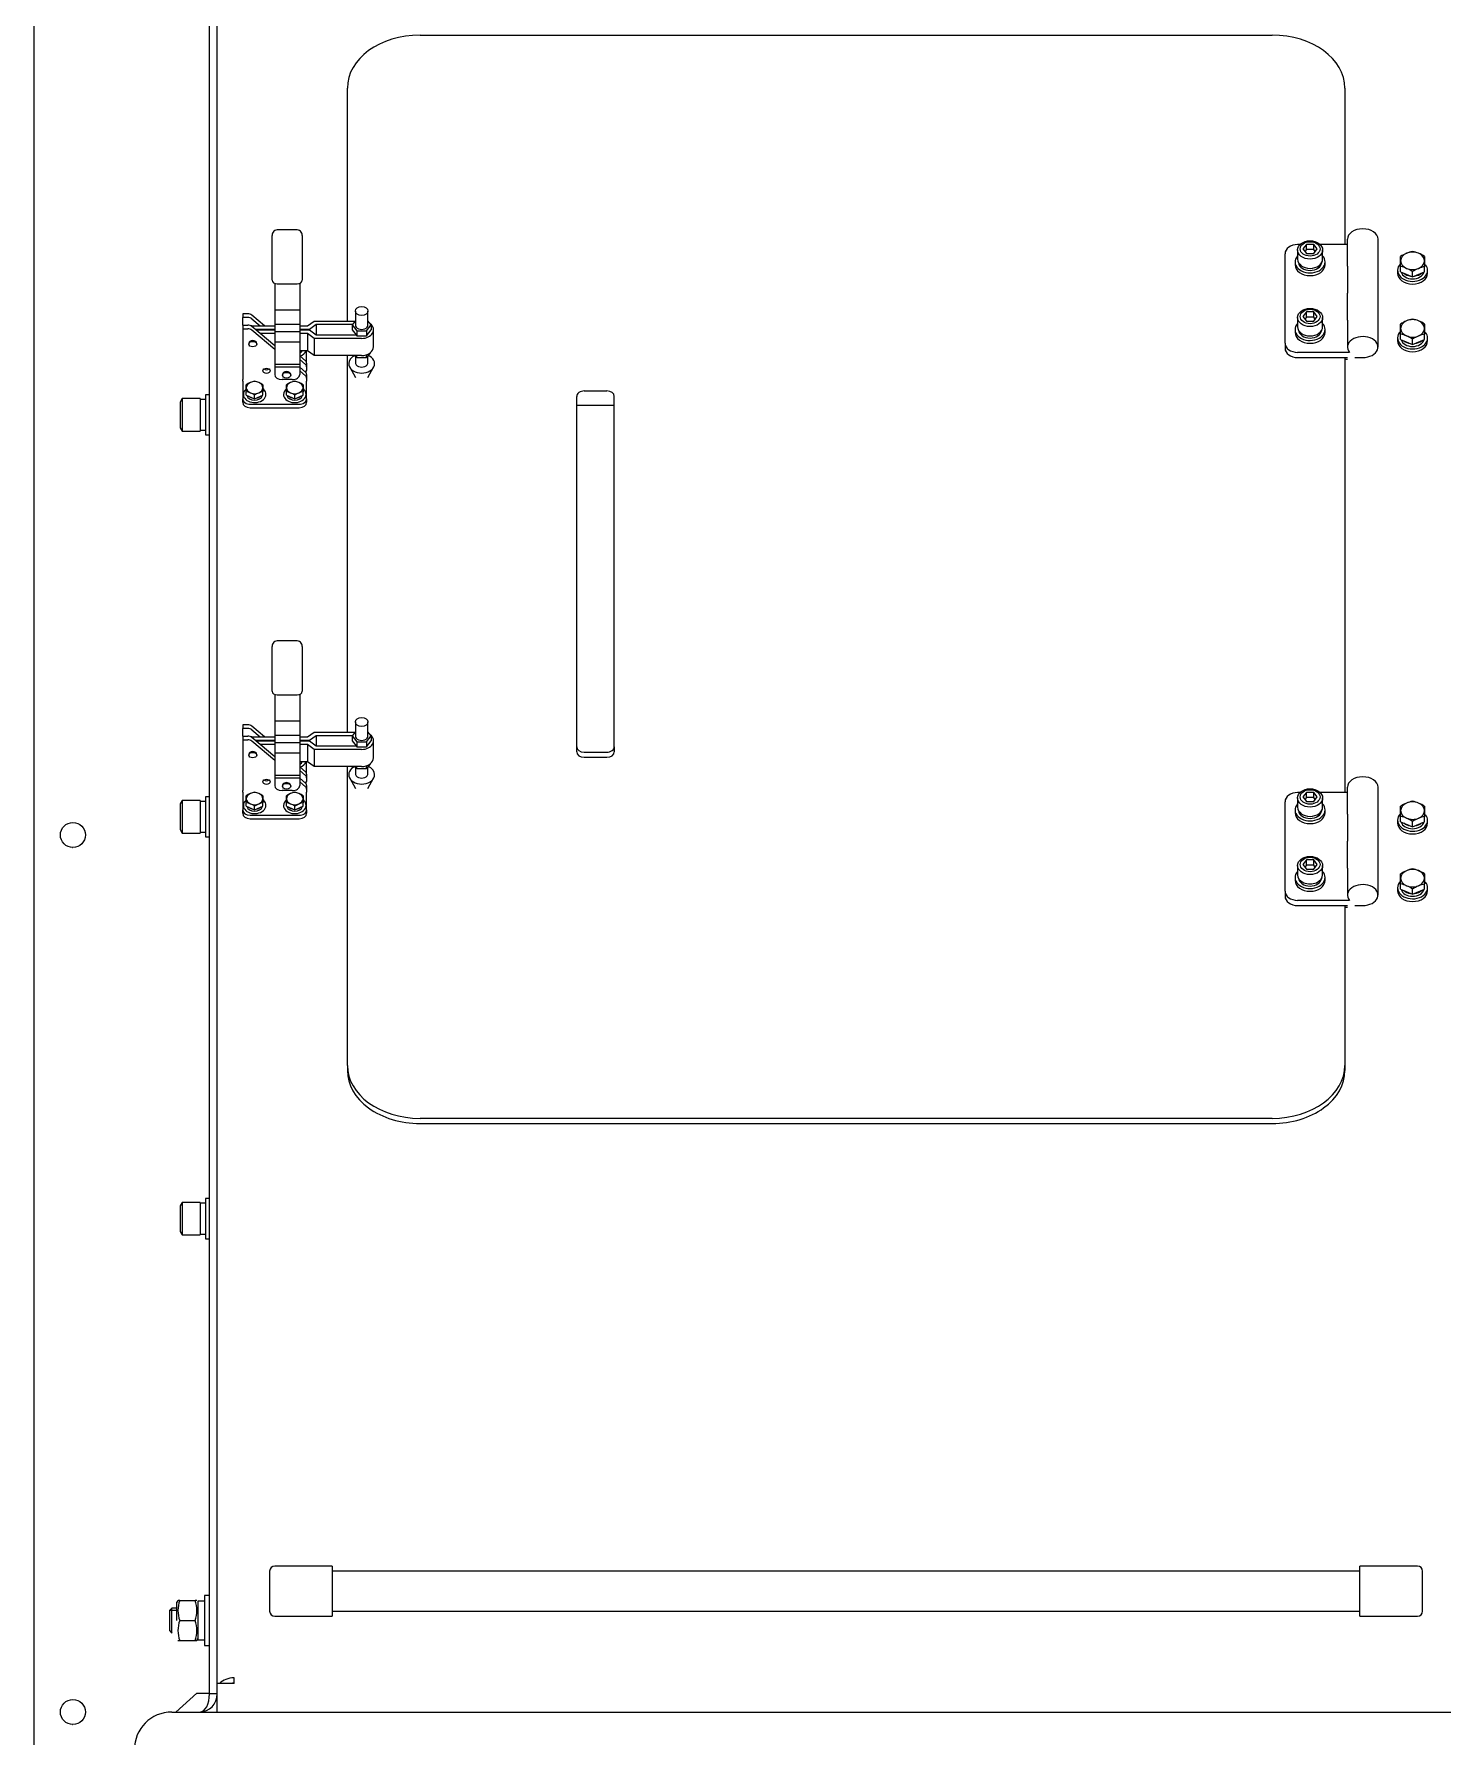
# Model space of a CAD drawing. Extents: x -681219 to -550379, y -242630 to -158199.
# Drawn here: x -584165 to -583603, y -223278 to -222598 of the extents above; entities that cross this region are included whole.
import ezdxf

# ---------------------------------------------------------------- set-up
doc = ezdxf.new("R2010")
doc.units = 0
doc.header["$LTSCALE"] = 1000
doc.linetypes.add('C2', pattern=[17, 14, -1, 1, -1])
for name, color, linetype in [('AAD0401202', 7, 'CONTINUOUS'), ('AAD0601602', 7, 'CONTINUOUS'), ('AAO0601602', 7, 'CONTINUOUS'), ('AAO0802002', 7, 'CONTINUOUS'), ('FAA01002', 7, 'CONTINUOUS'), ('GAB00402', 7, 'CONTINUOUS'), ('GAB00602', 7, 'CONTINUOUS'), ('GAB00802', 7, 'CONTINUOUS'), ('GAB01002', 7, 'CONTINUOUS'), ('GAE00402', 7, 'CONTINUOUS'), ('GAE00602', 7, 'CONTINUOUS'), ('GAE00802', 7, 'CONTINUOUS'), ('GAE01002', 7, 'CONTINUOUS'), ('GZDH011005162', 7, 'CONTINUOUS'), ('GZDH011005172', 7, 'CONTINUOUS'), ('GZDH011034262', 7, 'CONTINUOUS'), ('GZDH011035041', 7, 'CONTINUOUS'), ('S02210004', 7, 'CONTINUOUS'), ('SDZB011047171', 7, 'CONTINUOUS'), ('SDZB011054462', 7, 'CONTINUOUS'), ('SDZB011070102', 7, 'CONTINUOUS'), ('SDZB011070112', 7, 'CONTINUOUS'), ('SDZB011070132', 7, 'CONTINUOUS'), ('SDZB011079322', 7, 'CONTINUOUS'), ('SDZB011079332', 7, 'CONTINUOUS'), ('U16030010', 7, 'CONTINUOUS'), ('中心线', 4, 'C2')]:
    doc.layers.add(name, color=color, linetype=linetype)

# ---------------------------------------------------------------- blocks, each defined once
blk = doc.blocks.new('fushitu')
at = {"layer": 'AAD0401202', "color": 7, "linetype": 'Continuous'}
for p, q in [((-5096.02, 891.98), (-5095.35, 892.26)), ((-5117.33, 877.49), (-5117.33, 878.69)), ((-5117.33, 875.89), (-5117.33, 877.49)), ((-5110.7, 878.69), (-5110.7, 877.49)), ((-5110.7, 877.49), (-5110.7, 875.89)), ((-5101.33, 877.49), (-5101.33, 878.69)), ((-5101.33, 875.89), (-5101.33, 877.49)), ((-5094.7, 878.69), (-5094.7, 877.49)), ((-5094.7, 877.49), (-5094.7, 875.89)), ((-5117.33, 874.45), (-5117.33, 875.89)), ((-5117.33, 874.45), (-5114.02, 873.06)), ((-5114.02, 873.06), (-5114.02, 874.5)), ((-5114.02, 873.06), (-5110.7, 874.45)), ((-5110.7, 874.45), (-5110.7, 875.89)), ((-5101.33, 874.45), (-5101.33, 875.89)), ((-5101.33, 874.45), (-5098.02, 873.06)), ((-5098.02, 873.06), (-5098.02, 874.5)), ((-5098.02, 873.06), (-5094.7, 874.45)), ((-5094.7, 874.45), (-5094.7, 875.89)), ((-5096.02, 727.96), (-5095.35, 728.24)), ((-5117.33, 713.47), (-5117.33, 714.67)), ((-5110.7, 714.67), (-5110.7, 713.47)), ((-5101.33, 713.47), (-5101.33, 714.67)), ((-5094.7, 714.67), (-5094.7, 713.47)), ((-5117.33, 711.88), (-5117.33, 713.47)), ((-5117.33, 710.44), (-5117.33, 711.88)), ((-5117.33, 710.44), (-5114.02, 709.04)), ((-5114.02, 709.04), (-5114.02, 710.48)), ((-5114.02, 709.04), (-5110.7, 710.44)), ((-5110.7, 713.47), (-5110.7, 711.88)), ((-5110.7, 710.44), (-5110.7, 711.88)), ((-5101.33, 711.88), (-5101.33, 713.47)), ((-5101.33, 710.44), (-5101.33, 711.88)), ((-5101.33, 710.44), (-5098.02, 709.04)), ((-5098.02, 709.04), (-5098.02, 710.48)), ((-5098.02, 709.04), (-5094.7, 710.44)), ((-5094.7, 713.47), (-5094.7, 711.88)), ((-5094.7, 710.44), (-5094.7, 711.88))]:
    blk.add_line(p, q, dxfattribs=at)
for centre, radius, start, end in [((-5112.38, 871.55), 8.69, 100.87238, 124.7774), ((-5115.74, 871.36), 8.89, 55.50303, 78.84719), ((-5096.38, 871.55), 8.69, 100.87238, 124.7774), ((-5099.74, 871.36), 8.89, 55.50303, 78.84719), ((-5118.97, 867.36), 8.69, 55.22175, 79.12652), ((-5108.98, 867.17), 8.89, 101.15399, 124.49774), ((-5102.97, 867.36), 8.69, 55.22175, 79.12652), ((-5092.98, 867.17), 8.89, 101.15399, 124.49774), ((-5112.38, 707.53), 8.69, 100.87238, 124.7774), ((-5115.74, 707.34), 8.89, 55.50303, 78.84719), ((-5096.38, 707.53), 8.69, 100.87238, 124.7774), ((-5099.74, 707.34), 8.89, 55.50303, 78.84719), ((-5118.97, 703.34), 8.69, 55.22175, 79.12652), ((-5108.98, 703.15), 8.89, 101.15399, 124.49774), ((-5102.97, 703.34), 8.69, 55.22175, 79.12652), ((-5092.98, 703.15), 8.89, 101.15399, 124.49774)]:
    blk.add_arc(centre, radius, start, end, dxfattribs=at)
for centre, major_axis in [((-5114.02, 877.49), (3.32, 0)), ((-5114.02, 877.49), (-3.32, 0)), ((-5098.02, 877.49), (3.32, 0)), ((-5098.02, 877.49), (-3.32, 0)), ((-5114.02, 713.47), (3.32, 0)), ((-5098.02, 713.47), (3.32, 0)), ((-5114.02, 713.47), (-3.32, 0)), ((-5098.02, 713.47), (-3.32, 0))]:
    blk.add_ellipse(centre, major_axis=major_axis, ratio=0.728969, start_param=0, end_param=3.141593, dxfattribs=at)
at = {"layer": 'AAD0601602', "color": 7, "linetype": 'Continuous'}
for p, q in [((-4656.8, 925.82), (-4656.8, 929.85)), ((-4656.8, 923.71), (-4656.8, 925.82)), ((-4647.23, 929.85), (-4647.23, 925.82)), ((-4647.23, 923.71), (-4647.23, 925.82)), ((-4656.8, 923.71), (-4652.02, 921.7)), ((-4652.02, 921.7), (-4652.02, 923.8)), ((-4652.02, 921.7), (-4647.23, 923.71)), ((-4656.8, 898.85), (-4656.8, 902.87)), ((-4656.8, 896.74), (-4656.8, 898.85)), ((-4647.23, 902.87), (-4647.23, 898.85)), ((-4647.23, 896.74), (-4647.23, 898.85)), ((-4656.8, 896.74), (-4652.02, 894.73)), ((-4652.02, 894.73), (-4652.02, 896.83)), ((-4652.02, 894.73), (-4647.23, 896.74)), ((-4656.8, 706.4), (-4656.8, 710.43)), ((-4647.23, 710.43), (-4647.23, 706.4)), ((-4656.8, 704.29), (-4656.8, 706.4)), ((-4656.8, 704.29), (-4652.02, 702.28)), ((-4652.02, 702.28), (-4652.02, 704.38)), ((-4652.02, 702.28), (-4647.23, 704.29)), ((-4647.23, 704.29), (-4647.23, 706.4)), ((-4656.8, 679.43), (-4656.8, 683.45)), ((-4647.23, 683.45), (-4647.23, 679.43)), ((-4656.8, 677.32), (-4656.8, 679.43)), ((-4656.8, 677.32), (-4652.02, 675.31)), ((-4652.02, 675.31), (-4652.02, 677.41)), ((-4652.02, 675.31), (-4647.23, 677.32)), ((-4647.23, 677.32), (-4647.23, 679.43))]:
    blk.add_line(p, q, dxfattribs=at)
for centre, radius, start, end in [((-4649.67, 919.59), 12.49, 100.83109, 124.81704), ((-4654.18, 920.25), 11.81, 67.30674, 79.44281), ((-4655.71, 917.09), 15.32, 56.39162, 66.58917), ((-4658.96, 914.21), 11.81, 67.30674, 79.44281), ((-4660.49, 911.05), 15.32, 56.39162, 66.58917), ((-4644.74, 913.21), 12.85, 101.17207, 124.47411), ((-4649.67, 892.62), 12.49, 100.83109, 124.81704), ((-4654.18, 893.28), 11.81, 67.30674, 79.44281), ((-4655.71, 890.12), 15.32, 56.39162, 66.58917), ((-4658.96, 887.24), 11.81, 67.30674, 79.44281), ((-4660.49, 884.08), 15.32, 56.39162, 66.58917), ((-4644.74, 886.24), 12.85, 101.17207, 124.47411), ((-4649.67, 700.17), 12.49, 100.83109, 124.81704), ((-4654.18, 700.83), 11.81, 67.30674, 79.44281), ((-4655.71, 697.67), 15.32, 56.39162, 66.58917), ((-4658.96, 694.79), 11.81, 67.30674, 79.44281), ((-4660.49, 691.63), 15.32, 56.39162, 66.58917), ((-4644.74, 693.79), 12.85, 101.17207, 124.47411), ((-4649.67, 673.2), 12.49, 100.83109, 124.81704), ((-4654.18, 673.86), 11.81, 67.30674, 79.44281), ((-4655.71, 670.7), 15.32, 56.39162, 66.58917), ((-4658.96, 667.82), 11.81, 67.30674, 79.44281), ((-4660.49, 664.66), 15.32, 56.39162, 66.58917), ((-4644.74, 666.82), 12.85, 101.17207, 124.47411)]:
    blk.add_arc(centre, radius, start, end, dxfattribs=at)
for centre, major_axis, start_param, end_param in [((-4652.02, 928.12), (4.78, 0), 1.047185, 4.188778), ((-4652.02, 928.12), (-4.78, 0), 1.047185, 4.188778), ((-4652.02, 925.39), (4.45, 0), 4.00868, 4.368875), ((-4652.02, 925.39), (4.45, 0), 5.055986, 5.415939), ((-4652.02, 901.15), (4.78, 0), 1.047185, 4.188778), ((-4652.02, 901.15), (-4.78, 0), 1.047185, 4.188778), ((-4652.02, 898.41), (4.45, 0), 4.015024, 4.377515), ((-4652.02, 898.41), (4.45, 0), 5.055986, 5.415939), ((-4652.02, 708.7), (4.78, 0), 1.047185, 4.188778), ((-4652.02, 708.7), (-4.78, 0), 1.047185, 4.188778), ((-4652.02, 705.97), (4.45, 0), 4.00868, 4.368875), ((-4652.02, 705.97), (4.45, 0), 5.055986, 5.415939), ((-4652.02, 681.73), (4.78, 0), 1.047185, 4.188778), ((-4652.02, 681.73), (-4.78, 0), 1.047185, 4.188778), ((-4652.02, 678.99), (4.45, 0), 4.00868, 4.368875), ((-4652.02, 678.99), (4.45, 0), 5.055986, 5.415939)]:
    blk.add_ellipse(centre, major_axis=major_axis, ratio=0.728969, start_param=start_param, end_param=end_param, dxfattribs=at)
at = {"layer": 'AAO0601602', "color": 7, "linetype": 'Continuous'}
for p, q in [((-4697.92, 932.46), (-4697.92, 928.76)), ((-4694.36, 934.69), (-4695.8, 932.87)), ((-4695.8, 932.87), (-4694.36, 931.05)), ((-4694.36, 932.64), (-4694.99, 931.84)), ((-4694.36, 932.64), (-4694.36, 934.69)), ((-4691.47, 934.69), (-4694.36, 934.69)), ((-4691.47, 932.64), (-4694.36, 932.64)), ((-4694.36, 931.05), (-4691.47, 931.05)), ((-4691.47, 932.64), (-4691.47, 934.69)), ((-4690.03, 932.87), (-4691.47, 934.69)), ((-4691.47, 931.05), (-4690.03, 932.87)), ((-4690.84, 931.84), (-4691.47, 932.64)), ((-4687.92, 928.76), (-4687.92, 932.46)), ((-4697.92, 905.49), (-4697.92, 901.79)), ((-4694.36, 907.72), (-4695.8, 905.9)), ((-4695.8, 905.9), (-4694.36, 904.08)), ((-4694.36, 905.67), (-4694.99, 904.87)), ((-4694.36, 905.67), (-4694.36, 907.72)), ((-4691.47, 907.72), (-4694.36, 907.72)), ((-4691.47, 905.67), (-4694.36, 905.67)), ((-4694.36, 904.08), (-4691.47, 904.08)), ((-4691.47, 905.67), (-4691.47, 907.72)), ((-4690.03, 905.9), (-4691.47, 907.72)), ((-4691.47, 904.08), (-4690.03, 905.9)), ((-4690.84, 904.87), (-4691.47, 905.67)), ((-4687.92, 901.79), (-4687.92, 905.49)), ((-4697.92, 713.77), (-4697.92, 710.07)), ((-4694.36, 716), (-4695.8, 714.18)), ((-4695.8, 714.18), (-4694.36, 712.36)), ((-4694.36, 713.95), (-4694.99, 713.15)), ((-4694.36, 713.95), (-4694.36, 716)), ((-4691.47, 716), (-4694.36, 716)), ((-4691.47, 713.95), (-4694.36, 713.95)), ((-4691.47, 713.95), (-4691.47, 716)), ((-4690.03, 714.18), (-4691.47, 716)), ((-4691.47, 712.36), (-4690.03, 714.18)), ((-4690.84, 713.15), (-4691.47, 713.95)), ((-4687.92, 710.07), (-4687.92, 713.77)), ((-4694.36, 712.36), (-4691.47, 712.36)), ((-4697.92, 686.8), (-4697.92, 683.1)), ((-4694.36, 689.03), (-4695.8, 687.21)), ((-4695.8, 687.21), (-4694.36, 685.39)), ((-4694.36, 686.98), (-4694.99, 686.18)), ((-4694.36, 686.98), (-4694.36, 689.03)), ((-4691.47, 689.03), (-4694.36, 689.03)), ((-4691.47, 686.98), (-4694.36, 686.98)), ((-4691.47, 686.98), (-4691.47, 689.03)), ((-4690.03, 687.21), (-4691.47, 689.03)), ((-4691.47, 685.39), (-4690.03, 687.21)), ((-4690.84, 686.18), (-4691.47, 686.98)), ((-4687.92, 683.1), (-4687.92, 686.8)), ((-4694.36, 685.39), (-4691.47, 685.39))]:
    blk.add_line(p, q, dxfattribs=at)
for centre, major_axis in [((-4692.92, 932.46), (5, 0)), ((-4692.92, 932.87), (3.96, 0)), ((-4692.92, 905.49), (5, 0)), ((-4692.92, 905.9), (3.96, 0)), ((-4692.92, 713.77), (5, 0)), ((-4692.92, 714.18), (-3.96, 0)), ((-4692.92, 686.8), (-5, 0)), ((-4692.92, 687.21), (3.96, 0))]:
    blk.add_ellipse(centre, major_axis=major_axis, ratio=0.728969, dxfattribs=at)
for centre, major_axis, start_param, end_param in [((-4692.92, 928.76), (5, 0), 3.141593, 6.283185), ((-4692.92, 901.79), (5, 0), 3.141593, 6.283185), ((-4692.92, 710.07), (5, 0), 3.141593, 6.283185), ((-4692.92, 683.1), (-5, 0), 0, 3.141593)]:
    blk.add_ellipse(centre, major_axis=major_axis, ratio=0.728969, start_param=start_param, end_param=end_param, dxfattribs=at)
at = {"layer": 'AAO0802002', "color": 7, "linetype": 'Continuous'}
for p, q in [((-5142.92, 873.15), (-5143.72, 871.76)), ((-5143.72, 871.76), (-5143.72, 861.53)), ((-5142.92, 873.15), (-5142.92, 860.15)), ((-5135.72, 873.15), (-5142.92, 873.15)), ((-5135.72, 873.15), (-5135.72, 860.15)), ((-5143.72, 861.53), (-5142.92, 860.15)), ((-5142.92, 860.15), (-5135.72, 860.15)), ((-5142.92, 712.76), (-5143.72, 711.38)), ((-5143.72, 711.38), (-5143.72, 701.15)), ((-5142.92, 712.76), (-5142.92, 699.76)), ((-5135.72, 712.76), (-5142.92, 712.76)), ((-5135.72, 712.76), (-5135.72, 699.76)), ((-5143.72, 701.15), (-5142.92, 699.76)), ((-5142.92, 699.76), (-5135.72, 699.76)), ((-5142.92, 552.38), (-5143.72, 551)), ((-5143.72, 551), (-5143.72, 540.77)), ((-5142.92, 552.38), (-5142.92, 539.38)), ((-5135.72, 552.38), (-5142.92, 552.38)), ((-5135.72, 552.38), (-5135.72, 539.38)), ((-5143.72, 540.77), (-5142.92, 539.38)), ((-5142.92, 539.38), (-5135.72, 539.38))]:
    blk.add_line(p, q, dxfattribs=at)
at = {"layer": 'FAA01002', "color": 7, "linetype": 'Continuous'}
for p, q in [((-5144.61, 393.5), (-5145.02, 392.8)), ((-5145.02, 385.5), (-5145.02, 392.8)), ((-5143.9, 393.5), (-5144.55, 393.5)), ((-5143.9, 393.5), (-5137.73, 393.5)), ((-5137.02, 393.5), (-5137.73, 393.5)), ((-5143.9, 385.5), (-5137.73, 385.5)), ((-5144.61, 377.5), (-5143.9, 377.5)), ((-5143.9, 377.5), (-5137.73, 377.5)), ((-5137.73, 377.5), (-5137.08, 377.5)), ((-5137.02, 377.5), (-5136.62, 378.2))]:
    blk.add_line(p, q, dxfattribs=at)
for centre, start, end in [((-5132.96, 389.5), 159.91535, 200.08549), ((-5148.67, 389.5), 339.91448, 20.08468), ((-5132.96, 381.5), 159.91448, 200.08468), ((-5148.67, 381.5), 339.91535, 20.08549)]:
    blk.add_arc(centre, 11.65, start, end, dxfattribs=at)
at = {"layer": 'GAB00402', "color": 7, "linetype": 'Continuous'}
for p, q in [((-5118.52, 874.82), (-5118.52, 874.27)), ((-5109.52, 874.27), (-5109.52, 874.82)), ((-5102.52, 874.82), (-5102.52, 874.27)), ((-5093.52, 874.27), (-5093.52, 874.82)), ((-5118.52, 710.8), (-5118.52, 710.26)), ((-5109.52, 710.26), (-5109.52, 710.8)), ((-5102.52, 710.8), (-5102.52, 710.26)), ((-5093.52, 710.26), (-5093.52, 710.8))]:
    blk.add_line(p, q, dxfattribs=at)
for centre, start_param, end_param in [((-5098.02, 892.9), 2.069841, 2.943954), ((-5114.02, 874.82), 5.468623, 6.283185), ((-5114.02, 874.82), 0, 3.937939), ((-5098.02, 874.82), 0, 3.950629), ((-5098.02, 874.82), 5.47964, 6.283185), ((-5098.02, 728.88), 2.069841, 2.943954), ((-5114.02, 710.8), 5.468623, 6.283185), ((-5114.02, 710.8), 0, 3.937939), ((-5098.02, 710.8), 0, 3.950629), ((-5098.02, 710.8), 5.47964, 6.283185)]:
    blk.add_ellipse(centre, major_axis=(-4.5, 0), ratio=0.728969, start_param=start_param, end_param=end_param, dxfattribs=at)
at = {"layer": 'GAB00602', "color": 7, "linetype": 'Continuous'}
for p, q in [((-4698.92, 927.67), (-4698.92, 926.57)), ((-4686.92, 926.57), (-4686.92, 927.67)), ((-4658.02, 924.29), (-4658.02, 923.2)), ((-4646.02, 923.2), (-4646.02, 924.29)), ((-4698.92, 900.7), (-4698.92, 899.6)), ((-4686.92, 899.6), (-4686.92, 900.7)), ((-4658.02, 897.32), (-4658.02, 896.22)), ((-4646.02, 896.22), (-4646.02, 897.32)), ((-4698.92, 708.98), (-4698.92, 707.88)), ((-4686.92, 707.88), (-4686.92, 708.98)), ((-4658.02, 704.87), (-4658.02, 703.78)), ((-4646.02, 703.78), (-4646.02, 704.87)), ((-4698.92, 682.01), (-4698.92, 680.91)), ((-4686.92, 680.91), (-4686.92, 682.01)), ((-4658.02, 677.9), (-4658.02, 676.8)), ((-4646.02, 676.8), (-4646.02, 677.9))]:
    blk.add_line(p, q, dxfattribs=at)
for centre, start_param, end_param in [((-4692.92, 927.67), 2.555907, 6.283185), ((-4692.92, 926.57), 3.141593, 6.283185), ((-4692.92, 927.67), 0, 0.585686), ((-4652.02, 924.29), 2.500801, 6.283185), ((-4652.02, 924.29), 6.283185, 6.811657), ((-4652.02, 923.2), 3.141593, 6.283185), ((-4692.92, 900.7), 2.555907, 6.283185), ((-4692.92, 899.6), 3.141593, 6.283185), ((-4692.92, 900.7), 0, 0.585686), ((-4652.02, 897.32), 2.500801, 6.283185), ((-4652.02, 897.32), 6.283185, 6.811657), ((-4652.02, 896.22), 3.141593, 6.283185), ((-4692.92, 708.98), 2.555907, 6.283185), ((-4692.92, 707.88), 3.141593, 6.283185), ((-4692.92, 708.98), 0, 0.585686), ((-4652.02, 704.87), 2.500801, 6.283185), ((-4652.02, 704.87), 6.283185, 6.811657), ((-4652.02, 703.78), 3.141593, 6.283185), ((-4692.92, 682.01), 2.555907, 6.283185), ((-4692.92, 680.91), 3.141593, 6.283185), ((-4692.92, 682.01), 0, 0.585686), ((-4652.02, 677.9), 2.500801, 6.283185), ((-4652.02, 677.9), 0, 0.528472), ((-4652.02, 676.8), 3.141593, 6.283185)]:
    blk.add_ellipse(centre, major_axis=(6, 0), ratio=0.728969, start_param=start_param, end_param=end_param, dxfattribs=at)
at = {"layer": 'GAB00802', "color": 7, "linetype": 'Continuous'}
for p, q in [((-5133.62, 874.65), (-5133.62, 858.65)), ((-5132.02, 874.65), (-5133.62, 874.65)), ((-5133.62, 858.65), (-5132.02, 858.65)), ((-5133.62, 714.26), (-5133.62, 698.26)), ((-5132.02, 714.26), (-5133.62, 714.26)), ((-5133.62, 698.26), (-5132.02, 698.26)), ((-5133.62, 553.88), (-5133.62, 537.88)), ((-5132.02, 553.88), (-5133.62, 553.88)), ((-5133.62, 537.88), (-5132.02, 537.88))]:
    blk.add_line(p, q, dxfattribs=at)
at = {"layer": 'GAB01002', "color": 7, "linetype": 'Continuous'}
for p, q in [((-5134.02, 395.5), (-5134.02, 375.5)), ((-5132.02, 395.5), (-5134.02, 395.5)), ((-5134.02, 375.5), (-5132.02, 375.5))]:
    blk.add_line(p, q, dxfattribs=at)
at = {"layer": 'GAE00402', "color": 7, "linetype": 'Continuous'}
for centre, major_axis, start_param, end_param in [((-5098.02, 892.9), (-3.15, 0), 2.258702, 2.858385), ((-5098.02, 893.65), (3.15, 0), -7.166076, -7.01185), ((-5114.02, 874.82), (-3.15, 0), 0.204832, 2.93676), ((-5114.02, 875.58), (3.15, 0), 3.870257, 4.507298), ((-5114.02, 875.58), (3.15, 0), -1.365705, -0.728665), ((-5098.02, 874.82), (-3.15, 0), 0.204832, 2.93676), ((-5098.02, 875.58), (3.15, 0), 3.870257, 4.507298), ((-5098.02, 875.58), (3.15, 0), -1.365705, -0.728665), ((-5098.02, 729.64), (3.15, 0), -7.166076, -7.01185), ((-5098.02, 728.88), (-3.15, 0), 2.271375, 2.857271), ((-5114.02, 710.8), (-3.15, 0), 0.204832, 2.93676), ((-5114.02, 711.56), (3.15, 0), 3.870257, 4.507298), ((-5114.02, 711.56), (3.15, 0), -1.365705, -0.728665), ((-5098.02, 710.8), (-3.15, 0), 0.204832, 2.93676), ((-5098.02, 711.56), (3.15, 0), 3.870257, 4.507298), ((-5098.02, 711.56), (3.15, 0), -1.365705, -0.728665)]:
    blk.add_ellipse(centre, major_axis=major_axis, ratio=0.728969, start_param=start_param, end_param=end_param, dxfattribs=at)
at = {"layer": 'GAE00602', "color": 7, "linetype": 'Continuous'}
for centre, start_param, end_param in [((-4692.92, 927.67), 0.080239, 3.061354), ((-4652.02, 924.29), 0.199452, 2.942083), ((-4652.02, 925.39), 0.703476, 1.390894), ((-4652.02, 925.39), 1.750722, 2.438018), ((-4692.92, 900.7), 0.080239, 3.061354), ((-4652.02, 897.32), 0.199452, 2.942083), ((-4652.02, 898.41), 0.703476, 1.390894), ((-4652.02, 898.41), 1.750722, 2.438018), ((-4692.92, 708.98), 0.080239, 3.061354), ((-4652.02, 704.87), 0.199452, 2.942083), ((-4652.02, 705.97), 0.703476, 1.390894), ((-4652.02, 705.97), 1.750722, 2.438018), ((-4692.92, 682.01), 0.080239, 3.061354), ((-4652.02, 677.9), 0.199452, 2.942083), ((-4652.02, 678.99), 0.703476, 1.390894), ((-4652.02, 678.99), 1.750722, 2.438018)]:
    blk.add_ellipse(centre, major_axis=(-4.65, 0), ratio=0.728969, start_param=start_param, end_param=end_param, dxfattribs=at)
at = {"layer": 'GAE00802', "color": 7, "linetype": 'Continuous'}
for p, q in [((-5133.62, 872.8), (-5135.72, 872.8)), ((-5135.72, 860.5), (-5133.62, 860.5)), ((-5133.62, 712.41), (-5135.72, 712.41)), ((-5135.72, 700.11), (-5133.62, 700.11)), ((-5133.62, 552.03), (-5135.72, 552.03)), ((-5135.72, 539.73), (-5133.62, 539.73))]:
    blk.add_line(p, q, dxfattribs=at)
at = {"layer": 'GAE01002', "color": 7, "linetype": 'Continuous'}
for p, q in [((-5136.62, 393.2), (-5136.62, 377.8)), ((-5134.02, 393.2), (-5136.62, 393.2)), ((-5136.62, 377.8), (-5134.02, 377.8))]:
    blk.add_line(p, q, dxfattribs=at)
at = {"layer": 'GZDH011005162', "color": 7, "linetype": 'Continuous'}
for p, q in [((-5147.02, 390.5), (-5148.02, 389.5)), ((-5148.02, 389.5), (-5148.02, 381.5)), ((-5147.94, 389.58), (-5145.02, 389.58)), ((-5147.02, 380.5), (-5147.02, 390.5)), ((-5145.02, 390.5), (-5147.02, 390.5)), ((-5148.02, 381.5), (-5147.02, 380.5))]:
    blk.add_line(p, q, dxfattribs=at)
at = {"layer": 'GZDH011005172', "color": 7, "linetype": 'Continuous'}
for p, q in [((-5145.39, 349), (-5137.02, 356.5)), ((-5137.02, 356.5), (-5132.02, 356.5))]:
    blk.add_line(p, q, dxfattribs=at)
at = {"layer": 'GZDH011034262', "color": 7, "linetype": 'Continuous'}
blk.add_line((-5147.02, 349), (-4609.02, 349), dxfattribs=at)
blk.add_arc((-5147.02, 334), 15, 90, 180, dxfattribs=at)
at = {"layer": 'GZDH011035041', "color": 7, "linetype": 'Continuous'}
for centre, start, end in [((-5186.5, 700), 268.31858, 269.92471), ((-5186.5, 350), 268.31904, 269.92425)]:
    blk.add_arc(centre, 6, start, end, dxfattribs=at)
at = {"layer": 'S02210004', "color": 7, "linetype": 'Continuous'}
for p, q in [((-5108.02, 405.25), (-5108.02, 389.25)), ((-5083.02, 407.25), (-5106.02, 407.25)), ((-5083.02, 407.25), (-5083.02, 387.25)), ((-4673.02, 387.25), (-4673.02, 407.25)), ((-4650.02, 407.25), (-4673.02, 407.25)), ((-4648.02, 389.25), (-4648.02, 405.25)), ((-5106.02, 387.25), (-5083.02, 387.25)), ((-4673.02, 387.25), (-4650.02, 387.25))]:
    blk.add_line(p, q, dxfattribs=at)
for centre, start, end in [((-5106.02, 405.25), 90, 180), ((-4650.02, 405.25), 0, 90), ((-5106.02, 389.25), 180, 270), ((-4650.02, 389.25), 270, 0)]:
    blk.add_arc(centre, 2, start, end, dxfattribs=at)
at = {"layer": 'SDZB011047171', "color": 7, "linetype": 'Continuous'}
for p, q in [((-4696.97, 934.59), (-4697.92, 934.59)), ((-4678.02, 934.59), (-4688.86, 934.59)), ((-4678.02, 925.96), (-4678.02, 936.71)), ((-4665.82, 893.71), (-4665.82, 936.71)), ((-4702.92, 895.23), (-4702.92, 930.95)), ((-4678.02, 925.96), (-4678.02, 915.21)), ((-4678.02, 904.46), (-4678.02, 915.21)), ((-4678.02, 904.46), (-4678.02, 893.71)), ((-4702.92, 895.23), (-4702.92, 893.17)), ((-4677.17, 891.58), (-4697.92, 891.58)), ((-4697.92, 889.53), (-4678.02, 889.53)), ((-4675.02, 889.53), (-4671.92, 889.53)), ((-4696.97, 715.9), (-4697.92, 715.9)), ((-4678.02, 715.9), (-4688.86, 715.9)), ((-4678.02, 707.27), (-4678.02, 718.02)), ((-4665.82, 675.01), (-4665.82, 718.02)), ((-4702.92, 676.54), (-4702.92, 712.26)), ((-4678.02, 707.27), (-4678.02, 696.52)), ((-4678.02, 685.77), (-4678.02, 696.52)), ((-4678.02, 685.77), (-4678.02, 675.01)), ((-4702.92, 676.54), (-4702.92, 674.48)), ((-4677.17, 672.89), (-4697.92, 672.89)), ((-4697.92, 670.84), (-4678.02, 670.84)), ((-4675.02, 670.84), (-4671.92, 670.84))]:
    blk.add_line(p, q, dxfattribs=at)
for centre, major_axis, ratio, start_param, end_param in [((-4671.92, 936.71), (-6.1, 0), 0.684547, 3.141593, 6.283185), ((-4697.92, 930.95), (-5, 0), 0.728969, 4.712389, 6.283185), ((-4671.92, 893.71), (6.1, 0), 0.684547, -1.570796, 3.674682), ((-4697.92, 895.23), (5, 0), 0.728969, 3.141593, 4.712389), ((-4697.92, 893.17), (5, 0), 0.728969, 3.141593, 4.712389), ((-4671.92, 718.02), (-6.1, 0), 0.684547, 3.141593, 6.283185), ((-4697.92, 712.26), (-5, 0), 0.728969, 4.712389, 6.283185), ((-4671.92, 675.01), (6.1, 0), 0.684547, -1.570796, 3.674682), ((-4697.92, 676.54), (5, 0), 0.728969, 3.141593, 4.712389), ((-4697.92, 674.48), (5, 0), 0.728969, 3.141593, 4.712389)]:
    blk.add_ellipse(centre, major_axis=major_axis, ratio=ratio, start_param=start_param, end_param=end_param, dxfattribs=at)
at = {"layer": 'SDZB011054462', "color": 7, "linetype": 'Continuous'}
for p, q in [((-4673.02, 405.25), (-5083.02, 405.25)), ((-5083.02, 389.25), (-4673.02, 389.25))]:
    blk.add_line(p, q, dxfattribs=at)
at = {"layer": 'SDZB011070102', "color": 7, "linetype": 'Continuous'}
for p, q in [((-5048.02, 1018.19), (-4708.02, 1018.19)), ((-5077.02, 904.1), (-5077.02, 997.05)), ((-4679.02, 997.05), (-4679.02, 934.59)), ((-5077.02, 740.08), (-5077.02, 890.32)), ((-4679.02, 889.53), (-4679.02, 715.9)), ((-5077.02, 607.05), (-5077.02, 726.31)), ((-4679.02, 670.84), (-4679.02, 607.05)), ((-5077.02, 607.05), (-5077.02, 605)), ((-4679.02, 607.05), (-4679.02, 605)), ((-4708.02, 585.91), (-5048.02, 585.91)), ((-5048.02, 583.86), (-4708.02, 583.86))]:
    blk.add_line(p, q, dxfattribs=at)
for centre, major_axis, start_param, end_param in [((-5048.02, 997.05), (-29, 0), 4.712389, 6.283185), ((-4708.02, 997.05), (-29, 0), 3.141593, 4.712389), ((-5048.02, 607.05), (29, 0), 3.141593, 4.712389), ((-5048.02, 605), (-29, 0), 6.283185, 7.853982), ((-4708.02, 607.05), (29, 0), 4.712389, 6.283185), ((-4708.02, 605), (-29, 0), 1.570796, 3.141593)]:
    blk.add_ellipse(centre, major_axis=major_axis, ratio=0.728969, start_param=start_param, end_param=end_param, dxfattribs=at)
at = {"layer": 'SDZB011070112', "color": 7, "linetype": 'Continuous'}
for p, q in [((-4679.02, 888.91), (-4678.02, 888.91)), ((-4679.02, 670.22), (-4678.02, 670.22))]:
    blk.add_line(p, q, dxfattribs=at)
at = {"layer": 'SDZB011070132', "color": 7, "linetype": 'Continuous'}
for p, q in [((-5122.22, 360.43), (-5129.02, 360.43)), ((-5122.22, 360.43), (-5122.22, 362.62)), ((-5129.02, 351.24), (-5129.02, 355.34)), ((-5129.02, 349), (-5129.02, 351.24))]:
    blk.add_line(p, q, dxfattribs=at)
for major_axis, end_param in [((-6.8, 0), 5.724355), ((-3.8, 0), 5.033867)]:
    blk.add_ellipse((-5122.22, 357.96), major_axis=major_axis, ratio=0.684547, start_param=4.712389, end_param=end_param, dxfattribs=at)
at = {"layer": 'SDZB011079322', "color": 7, "linetype": 'Continuous'}
for p, q in [((-5202.02, 329), (-5202.02, 1284)), ((-5132.02, 356.24), (-5132.02, 1280.07)), ((-5129.02, 356.24), (-5129.02, 1280.07)), ((-5129.02, 356.24), (-5132.02, 356.24)), ((-5129.02, 355.34), (-5129.02, 356.24))]:
    blk.add_line(p, q, dxfattribs=at)
for centre in [(-5186.52, 699), (-5186.52, 349)]:
    blk.add_circle(centre, 5, dxfattribs=at)
for ratio in [0.938947, 0.524706]:
    blk.add_ellipse((-5135.82, 356.24), major_axis=(0, -7.24), ratio=ratio, start_param=0, end_param=1.570796, dxfattribs=at)
at = {"layer": 'SDZB011079332', "color": 7, "linetype": 'Continuous'}
for p, q in [((-4985.52, 870.42), (-4985.52, 873.99)), ((-4985.52, 868.28), (-4985.52, 870.42)), ((-4970.52, 870.42), (-4985.52, 870.42)), ((-4982.52, 876.18), (-4973.52, 876.18)), ((-4970.52, 870.42), (-4970.52, 873.99)), ((-4970.52, 868.28), (-4970.52, 870.42)), ((-4985.52, 808.39), (-4985.52, 868.28)), ((-4970.52, 808.39), (-4970.52, 868.28)), ((-4985.52, 801.77), (-4985.52, 808.39)), ((-4970.52, 801.77), (-4970.52, 808.39)), ((-4985.52, 752.36), (-4985.52, 801.77)), ((-4970.52, 752.36), (-4970.52, 801.77)), ((-4985.52, 748.66), (-4985.52, 752.36)), ((-4985.52, 734.22), (-4985.52, 748.66)), ((-4970.52, 748.66), (-4970.52, 752.36)), ((-4970.52, 734.22), (-4970.52, 748.66)), ((-4985.52, 732.17), (-4985.52, 734.22)), ((-4970.52, 734.22), (-4970.52, 732.17)), ((-4982.52, 732.04), (-4973.52, 732.04)), ((-4982.52, 729.98), (-4973.52, 729.98))]:
    blk.add_line(p, q, dxfattribs=at)
for centre, major_axis, start_param, end_param in [((-4982.52, 873.99), (3, 0), 1.570796, 3.141593), ((-4973.52, 873.99), (3, 0), 0, 1.570796), ((-4982.52, 734.22), (-3, 0), 0, 1.570796), ((-4973.52, 734.22), (-3, 0), 1.570796, 3.141593), ((-4982.52, 732.17), (3, 0), 3.141593, 4.712389), ((-4973.52, 732.17), (3, 0), 4.712389, 6.283185)]:
    blk.add_ellipse(centre, major_axis=major_axis, ratio=0.728969, start_param=start_param, end_param=end_param, dxfattribs=at)
at = {"layer": 'U16030010', "color": 7, "linetype": 'Continuous'}
for p, q in [((-5107.02, 936.8), (-5107.02, 938.26)), ((-5097.29, 940.53), (-5104.74, 940.53)), ((-5095.02, 938.26), (-5095.02, 936.8)), ((-5107.02, 920.37), (-5107.02, 936.8)), ((-5095.02, 936.8), (-5095.02, 920.37)), ((-5106.02, 919.11), (-5106.02, 908.42)), ((-5105.02, 918.91), (-5097.02, 918.91)), ((-5096.02, 919.11), (-5096.02, 908.42)), ((-5118.77, 906.98), (-5118.77, 905.52)), ((-5116.72, 906.98), (-5118.77, 906.98)), ((-5116.72, 905.52), (-5118.77, 905.52)), ((-5118.77, 902.46), (-5118.77, 905.52)), ((-5110.12, 902.16), (-5115.16, 906.46)), ((-5115.16, 905.01), (-5111.83, 902.16)), ((-5106.02, 908.42), (-5106.02, 902.69)), ((-5096.02, 908.42), (-5106.02, 908.42)), ((-5096.02, 908.42), (-5096.02, 902.69)), ((-5092.97, 902.16), (-5090.32, 904.1)), ((-5090.32, 904.1), (-5073.9, 904.1)), ((-5073.82, 904.2), (-5075.12, 902.55)), ((-5073.82, 908.09), (-5073.82, 902.55)), ((-5068.82, 902.55), (-5068.82, 908.09)), ((-5067.51, 902.55), (-5068.82, 904.2)), ((-5118.77, 902.46), (-5118.77, 901)), ((-5118.77, 902.46), (-5116.72, 902.46)), ((-5118.77, 901), (-5118.77, 880.8)), ((-5118.77, 901), (-5116.72, 901)), ((-5111.83, 899.1), (-5115.16, 901.94)), ((-5106.02, 892.69), (-5115.16, 900.49)), ((-5115.11, 902.16), (-5111.83, 902.16)), ((-5106.02, 900.71), (-5113.71, 900.71)), ((-5113.54, 900.56), (-5106.02, 900.56)), ((-5111.83, 902.16), (-5106.02, 902.16)), ((-5106.02, 899.1), (-5111.83, 899.1)), ((-5106.02, 894.15), (-5111.83, 899.1)), ((-5106.02, 902.69), (-5106.02, 899.79)), ((-5096.02, 902.69), (-5106.02, 902.69)), ((-5106.02, 899.79), (-5106.02, 895.67)), ((-5096.02, 899.79), (-5106.02, 899.79)), ((-5096.02, 902.69), (-5096.02, 899.79)), ((-5096.02, 902.16), (-5092.97, 902.16)), ((-5092.14, 900.71), (-5096.02, 900.71)), ((-5096.02, 900.56), (-5092.14, 900.56)), ((-5096.02, 899.79), (-5096.02, 895.67)), ((-5092.97, 899.1), (-5096.02, 899.1)), ((-5090.32, 897.17), (-5092.97, 899.1)), ((-5092.97, 899.1), (-5092.97, 892.26)), ((-5089.49, 902.64), (-5092.14, 900.71)), ((-5092.14, 900.71), (-5092.14, 900.56)), ((-5092.14, 900.56), (-5089.49, 898.63)), ((-5071.32, 897.17), (-5090.32, 897.17)), ((-5090.32, 897.17), (-5090.32, 890.32)), ((-5089.49, 902.64), (-5089.49, 898.63)), ((-5075.05, 902.64), (-5089.49, 902.64)), ((-5089.49, 898.63), (-5073.54, 898.63)), ((-5075.12, 902.55), (-5075.12, 900.63)), ((-5075.12, 902.55), (-5073.22, 900.15)), ((-5075.12, 900.63), (-5073.54, 898.63)), ((-5073.82, 898.98), (-5073.82, 898.63)), ((-5073.54, 898.63), (-5073.22, 898.23)), ((-5073.22, 900.15), (-5073.22, 898.23)), ((-5073.22, 900.15), (-5069.41, 900.15)), ((-5073.22, 898.23), (-5069.41, 898.23)), ((-5069.41, 900.15), (-5067.51, 902.55)), ((-5069.41, 898.23), (-5067.51, 900.63)), ((-5069.41, 900.15), (-5069.41, 898.23)), ((-5067.51, 902.55), (-5067.51, 900.63)), ((-5066.57, 893.79), (-5066.57, 900.63)), ((-5116.37, 895.18), (-5116.37, 894.89)), ((-5113.17, 894.89), (-5113.17, 895.18)), ((-5106.02, 895.67), (-5106.02, 886.72)), ((-5096.02, 895.67), (-5106.02, 895.67)), ((-5096.02, 895.67), (-5096.02, 886.72)), ((-5092.97, 892.26), (-5096.02, 892.26)), ((-5093.27, 887.33), (-5093.27, 892.26)), ((-5090.32, 890.32), (-5092.97, 892.26)), ((-5071.32, 890.32), (-5090.32, 890.32)), ((-5073.22, 889.47), (-5073.9, 890.32)), ((-5073.22, 889.47), (-5073.22, 890.32)), ((-5067.89, 891.39), (-5069.41, 889.47)), ((-5069.41, 889.47), (-5069.41, 890.62)), ((-5106.02, 886.72), (-5106.02, 885.74)), ((-5096.02, 886.72), (-5106.02, 886.72)), ((-5106.02, 885.74), (-5106.02, 882.77)), ((-5096.02, 885.74), (-5106.02, 885.74)), ((-5093.71, 888.18), (-5096.02, 890.15)), ((-5096.02, 888.69), (-5093.71, 886.73)), ((-5096.02, 886.72), (-5096.02, 885.74)), ((-5096.02, 885.74), (-5096.02, 882.77)), ((-5093.71, 883.66), (-5096.02, 885.63)), ((-5093.71, 882.21), (-5096.02, 884.17)), ((-5094.13, 884.03), (-5093.27, 884.03)), ((-5093.27, 887.33), (-5093.27, 885.87)), ((-5093.27, 885.87), (-5093.27, 884.3)), ((-5093.27, 884.03), (-5093.27, 884.3)), ((-5076.08, 885.64), (-5073.73, 881.57)), ((-5073.82, 890.22), (-5073.82, 887.56)), ((-5069.41, 889.47), (-5073.22, 889.47)), ((-5068.9, 881.57), (-5066.55, 885.64)), ((-5068.82, 887.56), (-5068.82, 890.22)), ((-5118.77, 880.1), (-5118.77, 880.8)), ((-5118.77, 880.1), (-5118.77, 873.06)), ((-5099.02, 880.72), (-5103.02, 880.72)), ((-5102.92, 882.77), (-5102.92, 882.48)), ((-5099.62, 882.48), (-5099.62, 882.77)), ((-5093.27, 882.81), (-5093.27, 881.35)), ((-5093.27, 881.35), (-5093.27, 880.8)), ((-5093.27, 880.8), (-5093.27, 880.1)), ((-5093.27, 873.06), (-5093.27, 880.1)), ((-5118.77, 871.69), (-5118.77, 873.06)), ((-5115.77, 870.88), (-5096.27, 870.88)), ((-5093.27, 873.06), (-5093.27, 871.69)), ((-5115.77, 869.51), (-5096.27, 869.51)), ((-5097.29, 776.51), (-5104.74, 776.51)), ((-5107.02, 772.78), (-5107.02, 774.24)), ((-5107.02, 756.35), (-5107.02, 772.78)), ((-5095.02, 774.24), (-5095.02, 772.78)), ((-5095.02, 772.78), (-5095.02, 756.35)), ((-5106.02, 755.09), (-5106.02, 744.4)), ((-5105.02, 754.9), (-5097.02, 754.9)), ((-5096.02, 755.09), (-5096.02, 744.4)), ((-5118.77, 742.96), (-5118.77, 741.5)), ((-5116.72, 742.96), (-5118.77, 742.96)), ((-5116.72, 741.5), (-5118.77, 741.5)), ((-5118.77, 738.44), (-5118.77, 741.5)), ((-5110.12, 738.15), (-5115.16, 742.45)), ((-5115.16, 740.99), (-5111.83, 738.15)), ((-5106.02, 744.4), (-5106.02, 738.67)), ((-5096.02, 744.4), (-5106.02, 744.4)), ((-5096.02, 744.4), (-5096.02, 738.67)), ((-5073.82, 744.08), (-5073.82, 738.53)), ((-5068.82, 738.53), (-5068.82, 744.08)), ((-5118.77, 738.44), (-5118.77, 736.98)), ((-5118.77, 738.44), (-5116.72, 738.44)), ((-5118.77, 736.98), (-5118.77, 716.79)), ((-5118.77, 736.98), (-5116.72, 736.98)), ((-5111.83, 735.08), (-5115.16, 737.93)), ((-5106.02, 728.67), (-5115.16, 736.47)), ((-5115.11, 738.15), (-5111.83, 738.15)), ((-5106.02, 736.69), (-5113.71, 736.69)), ((-5113.54, 736.54), (-5106.02, 736.54)), ((-5111.83, 738.15), (-5106.02, 738.15)), ((-5106.02, 735.08), (-5111.83, 735.08)), ((-5106.02, 730.13), (-5111.83, 735.08)), ((-5106.02, 738.67), (-5106.02, 735.77)), ((-5096.02, 738.67), (-5106.02, 738.67)), ((-5106.02, 735.77), (-5106.02, 731.65)), ((-5096.02, 735.77), (-5106.02, 735.77)), ((-5096.02, 738.67), (-5096.02, 735.77)), ((-5096.02, 738.15), (-5092.97, 738.15)), ((-5092.14, 736.69), (-5096.02, 736.69)), ((-5096.02, 736.54), (-5092.14, 736.54)), ((-5096.02, 735.77), (-5096.02, 731.65)), ((-5092.97, 735.08), (-5096.02, 735.08)), ((-5092.97, 738.15), (-5090.32, 740.08)), ((-5090.32, 733.15), (-5092.97, 735.08)), ((-5092.97, 735.08), (-5092.97, 728.24)), ((-5089.49, 738.62), (-5092.14, 736.69)), ((-5092.14, 736.69), (-5092.14, 736.54)), ((-5092.14, 736.54), (-5089.49, 734.61)), ((-5090.32, 740.08), (-5073.9, 740.08)), ((-5089.49, 738.62), (-5089.49, 734.61)), ((-5075.05, 738.62), (-5089.49, 738.62)), ((-5089.49, 734.61), (-5073.54, 734.61)), ((-5073.82, 740.18), (-5075.12, 738.53)), ((-5075.12, 738.53), (-5075.12, 736.61)), ((-5075.12, 738.53), (-5073.22, 736.13)), ((-5075.12, 736.61), (-5073.54, 734.61)), ((-5073.82, 734.96), (-5073.82, 734.61)), ((-5073.54, 734.61), (-5073.22, 734.21)), ((-5073.22, 736.13), (-5073.22, 734.21)), ((-5073.22, 736.13), (-5069.41, 736.13)), ((-5073.22, 734.21), (-5069.41, 734.21)), ((-5069.41, 736.13), (-5067.51, 738.53)), ((-5069.41, 734.21), (-5067.51, 736.61)), ((-5069.41, 736.13), (-5069.41, 734.21)), ((-5067.51, 738.53), (-5068.82, 740.18)), ((-5067.51, 738.53), (-5067.51, 736.61)), ((-5066.57, 729.77), (-5066.57, 736.61)), ((-5116.37, 731.16), (-5116.37, 730.87)), ((-5113.17, 730.87), (-5113.17, 731.16)), ((-5106.02, 731.65), (-5106.02, 722.7)), ((-5096.02, 731.65), (-5106.02, 731.65)), ((-5096.02, 731.65), (-5096.02, 722.7)), ((-5092.97, 728.24), (-5096.02, 728.24)), ((-5093.27, 723.31), (-5093.27, 728.24)), ((-5090.32, 726.31), (-5092.97, 728.24)), ((-5071.32, 733.15), (-5090.32, 733.15)), ((-5090.32, 733.15), (-5090.32, 726.31)), ((-5067.89, 727.37), (-5069.41, 725.45)), ((-5106.02, 722.7), (-5106.02, 721.72)), ((-5096.02, 722.7), (-5106.02, 722.7)), ((-5106.02, 721.72), (-5106.02, 718.75)), ((-5096.02, 721.72), (-5106.02, 721.72)), ((-5093.71, 724.17), (-5096.02, 726.13)), ((-5096.02, 724.68), (-5093.71, 722.71)), ((-5096.02, 722.7), (-5096.02, 721.72)), ((-5096.02, 721.72), (-5096.02, 718.75)), ((-5093.71, 719.65), (-5096.02, 721.61)), ((-5093.27, 723.31), (-5093.27, 721.85)), ((-5093.27, 721.85), (-5093.27, 720.28)), ((-5071.32, 726.31), (-5090.32, 726.31)), ((-5076.08, 721.62), (-5073.73, 717.55)), ((-5073.22, 725.45), (-5073.9, 726.31)), ((-5073.82, 726.2), (-5073.82, 723.54)), ((-5073.22, 725.45), (-5073.22, 726.31)), ((-5069.41, 725.45), (-5073.22, 725.45)), ((-5069.41, 725.45), (-5069.41, 726.6)), ((-5068.9, 717.55), (-5066.55, 721.62)), ((-5068.82, 723.54), (-5068.82, 726.2)), ((-5118.77, 716.08), (-5118.77, 716.79)), ((-5118.77, 716.08), (-5118.77, 709.04)), ((-5099.02, 716.7), (-5103.02, 716.7)), ((-5102.92, 718.75), (-5102.92, 718.46)), ((-5099.62, 718.46), (-5099.62, 718.75)), ((-5093.71, 718.19), (-5096.02, 720.16)), ((-5094.13, 720.01), (-5093.27, 720.01)), ((-5093.27, 720.01), (-5093.27, 720.28)), ((-5093.27, 718.79), (-5093.27, 717.33)), ((-5093.27, 717.33), (-5093.27, 716.79)), ((-5093.27, 716.79), (-5093.27, 716.08)), ((-5093.27, 709.04), (-5093.27, 716.08)), ((-5118.77, 707.68), (-5118.77, 709.04)), ((-5115.77, 706.86), (-5096.27, 706.86)), ((-5093.27, 709.04), (-5093.27, 707.68)), ((-5115.77, 705.49), (-5096.27, 705.49))]:
    blk.add_line(p, q, dxfattribs=at)
for centre, start, end in [((-5104.79, 938.3), 85.0471, 181.00724), ((-5097.24, 938.3), 359.05328, 95.90797), ((-5104.79, 774.28), 85.0471, 181.00724), ((-5097.24, 774.28), 359.05328, 95.90797)]:
    blk.add_arc(centre, 2.22, start, end, dxfattribs=at)
for centre, major_axis, ratio, start_param, end_param in [((-5105.02, 920.37), (2, 0), 0.728969, 3.141593, 4.712389), ((-5097.02, 920.37), (2, 0), 0.728969, 4.712389, 6.283185), ((-5116.72, 905.61), (2, 0), 0.684547, 0.676915, 1.570796), ((-5116.72, 904.15), (2, 0), 0.684547, 0.676915, 1.570796), ((-5116.72, 901.09), (2, 0), 0.684547, 0.676915, 1.570796), ((-5116.72, 899.63), (2, 0), 0.684547, 0.676915, 1.570796), ((-5115.11, 900.11), (-3, 0), 0.684547, 4.712389, 4.830891), ((-5071.32, 902.55), (-2.5, 0), 0.728969, 0, 3.141593), ((-5071.32, 900.63), (-4.75, 0), 0.728969, 1.570796, 3.906267), ((-5114.77, 895.18), (-1.6, 0), 0.684547, 3.141593, 6.283185), ((-5071.32, 887.1), (-5.17, 0), 0.728969, 5.240796, 6.283185), ((-5071.32, 887.1), (-5.17, 0), 0.728969, 0, 4.183982), ((-5071.32, 893.79), (-4.75, 0), 0.728969, 1.570796, 3.141593), ((-5109.27, 885.68), (-1.5, 0), 0.684547, 0.789396, 2.352197), ((-5101.27, 882.77), (-1.65, 0), 0.684547, 3.141593, 6.283185), ((-5095.27, 887.33), (-2, 0), 0.684547, 3.141593, 3.818508), ((-5095.27, 885.87), (2, 0), 0.684547, 6.283185, 6.9601), ((-5095.27, 882.81), (-2, 0), 0.684547, 3.141593, 3.818508), ((-5071.32, 887.56), (-2.5, 0), 0.728969, 0, 3.141593), ((-5103.02, 882.77), (-3, 0), 0.684547, 0, 1.570796), ((-5099.02, 882.77), (-3, 0), 0.684547, 1.570796, 3.141593), ((-5095.27, 881.35), (2, 0), 0.684547, 6.283185, 6.9601), ((-5115.77, 873.06), (-3, 0), 0.728969, 6.283185, 7.853982), ((-5115.77, 871.69), (3, 0), 0.728969, 3.141593, 4.712389), ((-5096.27, 873.06), (-3, 0), 0.728969, 1.570796, 3.141593), ((-5096.27, 871.69), (3, 0), 0.728969, 4.712389, 6.283185), ((-5105.02, 756.35), (2, 0), 0.728969, 3.141593, 4.712389), ((-5097.02, 756.35), (2, 0), 0.728969, 4.712389, 6.283185), ((-5116.72, 741.59), (2, 0), 0.684547, 0.676915, 1.570796), ((-5116.72, 740.13), (2, 0), 0.684547, 0.676915, 1.570796), ((-5116.72, 737.07), (-2, 0), 0.684547, 3.818508, 4.712389), ((-5116.72, 735.61), (2, 0), 0.684547, 0.676915, 1.570796), ((-5115.11, 736.09), (-3, 0), 0.684547, 4.712389, 4.830882), ((-5071.32, 738.53), (-2.5, 0), 0.728969, 0, 3.141593), ((-5071.32, 736.61), (-4.75, 0), 0.728969, 1.570796, 3.906267), ((-5114.77, 731.16), (-1.6, 0), 0.684547, 3.141593, 6.283185), ((-5071.32, 729.77), (-4.75, 0), 0.728969, 1.570796, 3.141593), ((-5109.27, 721.67), (-1.5, 0), 0.684547, 0.789396, 2.352197), ((-5095.27, 723.31), (-2, 0), 0.684547, 3.141593, 3.818508), ((-5095.27, 721.85), (2, 0), 0.684547, 0, 0.676915), ((-5071.32, 723.08), (5.17, 0), 0.728969, 2.099203, 6.283185), ((-5071.32, 723.54), (-2.5, 0), 0.728969, 0, 3.141593), ((-5071.32, 723.08), (5.17, 0), 0.728969, 0, 1.04239), ((-5103.02, 718.75), (-3, 0), 0.684547, 0, 1.570796), ((-5101.27, 718.75), (-1.65, 0), 0.684547, 3.141591, 6.283185), ((-5099.02, 718.75), (-3, 0), 0.684547, 1.570796, 3.141593), ((-5095.27, 718.79), (-2, 0), 0.684547, 3.141593, 3.818508), ((-5095.27, 717.33), (2, 0), 0.684547, 0, 0.676915), ((-5115.77, 709.04), (-3, 0), 0.728969, 0, 1.570796), ((-5115.77, 707.68), (3, 0), 0.728969, 3.141593, 4.712389), ((-5096.27, 709.04), (-3, 0), 0.728969, 1.570796, 3.141593), ((-5096.27, 707.68), (3, 0), 0.728969, 4.712389, 6.283185)]:
    blk.add_ellipse(centre, major_axis=major_axis, ratio=ratio, start_param=start_param, end_param=end_param, dxfattribs=at)
for centre, major_axis, ratio in [((-5071.32, 908.09), (-2.5, 0), 0.728969), ((-5114.77, 894.89), (-1.6, 0), 0.684547), ((-5109.27, 884.23), (-1.5, 0), 0.684547), ((-5101.27, 882.48), (-1.65, 0), 0.684547), ((-5071.32, 744.08), (-2.5, 0), 0.728969), ((-5114.77, 730.87), (-1.6, 0), 0.684547), ((-5109.27, 720.21), (-1.5, 0), 0.684547), ((-5101.27, 718.46), (-1.65, 0), 0.684547)]:
    blk.add_ellipse(centre, major_axis=major_axis, ratio=ratio, dxfattribs=at)

msp = doc.modelspace()

# ---------------------------------------------------------------- block references
at = {"layer": '中心线'}
msp.add_blockref('fushitu', (-578962.82, -223616.6983), dxfattribs=at)

doc.saveas('drawing.dxf')
